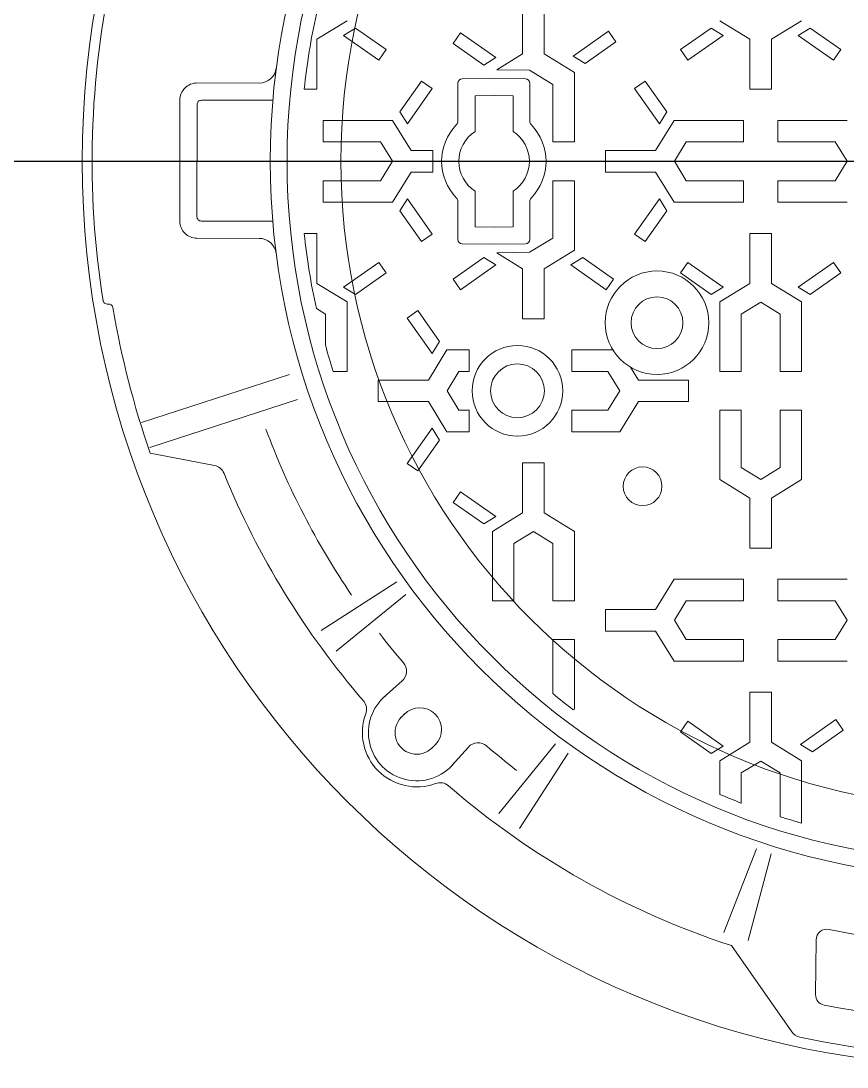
# Model space of a CAD drawing. Header units: millimetres. Extents: x 100 to 940, y 100 to 694.
# Drawn here: x 394.66 to 399.78, y 431.07 to 437.55 of the extents above; entities that cross this region are included whole.
import ezdxf

# ---------------------------------------------------------------- set-up
doc = ezdxf.new("R2010")
doc.units = ezdxf.units.MM
doc.linetypes.add('SGC_DASHDOT', pattern=[1, 0.5, -0.25, 0, -0.25])
doc.layers.add('SGC-Conexoes (Linhas Externas)', color=6, linetype='Continuous', lineweight=9)
doc.layers.add('SGC-EIXOS', color=9, linetype='SGC_DASHDOT', lineweight=9)

# ---------------------------------------------------------------- blocks, each defined once
blk = doc.blocks.new('BB-1-LC01-N0-D0-S0', base_point=(-177731.04, -35526.77))
at = {"layer": 'SGC-Conexoes (Linhas Externas)'}
for p, q in [((-177946.84, -35453.77), (-177946.84, -35476.97)), ((-177936.84, -35453.77), (-177936.84, -35476.97)), ((-178042.24, -35470.16), (-178028.24, -35461.56)), ((-178029.88, -35468.44), (-178024.31, -35465.01)), ((-178024.31, -35465.01), (-178010.06, -35474.99)), ((-177859.36, -35465.01), (-177873.61, -35474.99)), ((-177853.79, -35468.44), (-177859.36, -35465.01)), ((-177841.44, -35470.16), (-177855.44, -35461.56)), ((-177831.44, -35470.16), (-177817.44, -35461.56)), ((-177819.08, -35468.44), (-177813.51, -35465.01)), ((-177813.51, -35465.01), (-177799.26, -35474.99)), ((-178042.24, -35493.37), (-178042.24, -35470.16)), ((-178029.88, -35468.44), (-178013.5, -35479.91)), ((-177975.57, -35467.22), (-177979.01, -35472.14)), ((-177959.19, -35478.69), (-177975.57, -35467.22)), ((-177923.41, -35477.94), (-177907.03, -35466.47)), ((-177907.03, -35466.47), (-177903.59, -35471.39)), ((-177853.79, -35468.44), (-177870.17, -35479.91)), ((-177841.44, -35493.37), (-177841.44, -35470.16)), ((-177831.44, -35493.37), (-177831.44, -35470.16)), ((-177819.08, -35468.44), (-177802.7, -35479.91)), ((-178013.5, -35479.91), (-178010.06, -35474.99)), ((-177964.76, -35482.12), (-177979.01, -35472.14)), ((-177917.84, -35481.37), (-177903.59, -35471.39)), ((-177870.17, -35479.91), (-177873.61, -35474.99)), ((-177802.7, -35479.91), (-177799.26, -35474.99)), ((-177959.19, -35478.69), (-177964.76, -35482.12)), ((-177946.84, -35476.97), (-177958.76, -35484.3)), ((-177936.84, -35476.97), (-177922.84, -35485.57)), ((-177923.41, -35477.94), (-177917.84, -35481.37)), ((-177923.41, -35477.94), (-177917.84, -35481.37)), ((-177943.58, -35484.56), (-177958.76, -35484.3)), ((-177943.58, -35484.56), (-177932.84, -35491.17)), ((-178003.69, -35503.84), (-177993.71, -35489.59)), ((-177988.79, -35493.03), (-177993.71, -35489.59)), ((-177922.84, -35517.77), (-177922.84, -35485.57)), ((-177894.88, -35493.03), (-177889.96, -35489.59)), ((-177879.98, -35503.84), (-177889.96, -35489.59)), ((-178068.97, -35490.48), (-178097.77, -35490.45)), ((-178042.24, -35493.37), (-178048.1, -35493.37)), ((-178047.24, -35493.37), (-178048.1, -35493.37)), ((-178047.24, -35493.37), (-178042.24, -35493.37)), ((-178042.24, -35493.37), (-178043.74, -35493.37)), ((-178042.24, -35493.37), (-178042.24, -35493.37)), ((-178000.26, -35509.41), (-177988.79, -35493.03)), ((-177932.84, -35517.77), (-177932.84, -35491.17)), ((-177883.41, -35509.41), (-177894.88, -35493.03)), ((-177836.44, -35493.37), (-177841.44, -35493.37)), ((-177841.44, -35493.37), (-177831.44, -35493.37)), ((-177841.44, -35493.37), (-177841.44, -35493.37)), ((-177841.44, -35493.37), (-177839.94, -35493.37)), ((-177836.44, -35493.37), (-177831.44, -35493.37)), ((-177831.44, -35493.37), (-177832.94, -35493.37)), ((-177831.44, -35493.37), (-177832.94, -35493.37)), ((-178105.82, -35554.45), (-178105.78, -35498.45)), ((-178062.62, -35498.48), (-178095.78, -35498.45)), ((-178097.82, -35552.45), (-178097.78, -35500.45)), ((-178000.26, -35509.41), (-178003.69, -35503.84)), ((-177883.41, -35509.41), (-177879.98, -35503.84)), ((-178039.34, -35507.77), (-178007.14, -35507.77)), ((-178039.34, -35517.77), (-178039.34, -35507.77)), ((-178039.34, -35507.77), (-178039.34, -35507.77)), ((-178039.34, -35507.77), (-178039.34, -35507.77)), ((-178039.34, -35507.77), (-178039.34, -35509.27)), ((-178039.34, -35512.77), (-178039.34, -35509.27)), ((-177998.54, -35521.77), (-178007.14, -35507.77)), ((-177885.13, -35521.77), (-177876.53, -35507.77)), ((-177844.34, -35507.77), (-177876.53, -35507.77)), ((-177844.34, -35507.77), (-177844.34, -35517.77)), ((-177844.34, -35507.77), (-177844.34, -35509.27)), ((-177844.34, -35507.77), (-177844.34, -35512.77)), ((-177844.34, -35507.77), (-177844.34, -35507.77)), ((-177828.54, -35507.77), (-177796.34, -35507.77)), ((-177828.54, -35507.77), (-177828.54, -35517.77)), ((-177828.54, -35507.77), (-177828.54, -35509.27)), ((-177828.54, -35507.77), (-177828.54, -35512.77)), ((-177828.54, -35507.77), (-177828.54, -35507.77)), ((-178039.34, -35512.77), (-178039.34, -35516.27)), ((-178039.34, -35512.77), (-178039.34, -35515.27)), ((-178039.34, -35512.77), (-178039.34, -35517.77)), ((-178039.34, -35517.77), (-178039.34, -35515.27)), ((-178039.34, -35517.77), (-178039.34, -35516.52)), ((-178039.34, -35517.77), (-178012.74, -35517.77)), ((-178039.34, -35517.77), (-178014.64, -35517.77)), ((-178007.21, -35526.77), (-178012.74, -35517.77)), ((-177922.84, -35517.77), (-177932.84, -35517.77)), ((-177932.84, -35517.77), (-177931.34, -35517.77)), ((-177922.84, -35517.77), (-177927.84, -35517.77)), ((-177922.84, -35517.77), (-177924.34, -35517.77)), ((-177922.84, -35517.77), (-177922.84, -35517.77)), ((-177876.47, -35526.77), (-177870.94, -35517.77)), ((-177844.34, -35517.77), (-177870.94, -35517.77)), ((-177844.34, -35517.77), (-177844.34, -35516.27)), ((-177828.54, -35517.77), (-177828.54, -35516.27)), ((-177828.54, -35517.77), (-177801.94, -35517.77)), ((-177796.41, -35526.77), (-177801.94, -35517.77)), ((-177988.4, -35521.77), (-177998.54, -35521.77)), ((-177988.4, -35531.77), (-177988.4, -35521.77)), ((-177908.34, -35521.77), (-177885.13, -35521.77)), ((-177908.34, -35521.77), (-177908.34, -35531.77)), ((-177908.34, -35526.77), (-177908.34, -35521.77)), ((-177908.34, -35521.77), (-177908.34, -35523.27)), ((-177908.34, -35521.77), (-177908.34, -35521.77)), ((-178007.21, -35526.77), (-178012.74, -35535.77)), ((-177908.34, -35526.77), (-177908.34, -35531.77)), ((-177876.47, -35526.77), (-177870.94, -35535.77)), ((-177796.41, -35526.77), (-177801.94, -35535.77)), ((-177998.54, -35531.77), (-178007.14, -35545.77)), ((-177988.4, -35531.77), (-177998.54, -35531.77)), ((-177908.34, -35531.77), (-177908.34, -35530.27)), ((-177908.34, -35531.77), (-177908.34, -35530.27)), ((-177908.34, -35531.77), (-177885.13, -35531.77)), ((-177885.13, -35531.77), (-177876.53, -35545.77)), ((-178039.34, -35535.77), (-178012.74, -35535.77)), ((-178039.34, -35545.77), (-178039.34, -35535.77)), ((-178039.34, -35535.77), (-178039.34, -35537.27)), ((-177932.84, -35535.77), (-177932.84, -35562.37)), ((-177932.84, -35535.77), (-177932.84, -35560.46)), ((-177932.84, -35535.77), (-177922.84, -35535.77)), ((-177927.84, -35535.77), (-177932.84, -35535.77)), ((-177932.84, -35535.77), (-177930.34, -35535.77)), ((-177932.84, -35535.77), (-177931.59, -35535.77)), ((-177927.84, -35535.77), (-177931.34, -35535.77)), ((-177927.84, -35535.77), (-177930.34, -35535.77)), ((-177927.84, -35535.77), (-177924.34, -35535.77)), ((-177922.84, -35535.77), (-177924.34, -35535.77)), ((-177922.84, -35535.77), (-177922.84, -35567.96)), ((-177922.84, -35535.77), (-177922.84, -35535.77)), ((-177922.84, -35535.77), (-177922.84, -35535.77)), ((-177844.34, -35535.77), (-177870.94, -35535.77)), ((-177844.34, -35535.77), (-177869.03, -35535.77)), ((-177844.34, -35535.77), (-177844.34, -35538.27)), ((-177844.34, -35535.77), (-177844.34, -35545.77)), ((-177844.34, -35540.77), (-177844.34, -35535.77)), ((-177844.34, -35535.77), (-177844.34, -35537.02)), ((-177844.34, -35540.77), (-177844.34, -35537.27)), ((-177844.34, -35540.77), (-177844.34, -35538.27)), ((-177828.54, -35535.77), (-177803.84, -35535.77)), ((-177828.54, -35535.77), (-177801.94, -35535.77)), ((-177828.54, -35535.77), (-177828.54, -35538.27)), ((-177828.54, -35535.77), (-177828.54, -35545.77)), ((-177828.54, -35540.77), (-177828.54, -35535.77)), ((-177828.54, -35535.77), (-177828.54, -35537.02)), ((-177828.54, -35540.77), (-177828.54, -35537.27)), ((-177828.54, -35540.77), (-177828.54, -35538.27)), ((-178039.34, -35545.77), (-178039.34, -35540.77)), ((-177844.34, -35540.77), (-177844.34, -35544.27)), ((-177828.54, -35540.77), (-177828.54, -35544.27)), ((-178039.34, -35545.77), (-178039.34, -35544.27)), ((-178039.34, -35545.77), (-178007.14, -35545.77)), ((-178039.34, -35545.77), (-178039.34, -35545.77)), ((-178000.26, -35544.12), (-178003.69, -35549.69)), ((-178000.26, -35544.12), (-177988.79, -35560.5)), ((-177883.41, -35544.12), (-177894.88, -35560.5)), ((-177883.41, -35544.12), (-177879.98, -35549.69)), ((-177844.34, -35545.77), (-177876.53, -35545.77)), ((-177828.54, -35545.77), (-177796.34, -35545.77)), ((-178003.69, -35549.69), (-177993.71, -35563.94)), ((-177879.98, -35549.69), (-177889.96, -35563.94)), ((-178062.67, -35554.48), (-178095.82, -35554.45)), ((-178069.03, -35562.48), (-178097.83, -35562.45)), ((-178042.24, -35560.17), (-178048.1, -35560.17)), ((-178047.24, -35560.17), (-178048.1, -35560.17)), ((-178047.24, -35560.17), (-178042.24, -35560.17)), ((-178042.24, -35560.17), (-178043.74, -35560.17)), ((-178042.24, -35560.17), (-178042.24, -35583.37)), ((-178042.24, -35560.17), (-178042.24, -35560.17)), ((-177988.79, -35560.5), (-177993.71, -35563.94)), ((-177943.58, -35568.97), (-177932.84, -35562.37)), ((-177894.88, -35560.5), (-177889.96, -35563.94)), ((-177836.44, -35560.17), (-177841.44, -35560.17)), ((-177841.44, -35560.17), (-177831.44, -35560.17)), ((-177841.44, -35560.17), (-177841.44, -35583.37)), ((-177841.44, -35560.17), (-177841.44, -35560.17)), ((-177841.44, -35560.17), (-177839.94, -35560.17)), ((-177836.44, -35560.17), (-177831.44, -35560.17)), ((-177831.44, -35560.17), (-177832.94, -35560.17)), ((-177831.44, -35560.17), (-177832.94, -35560.17)), ((-177831.44, -35560.17), (-177831.44, -35583.37)), ((-177964.76, -35571.41), (-177979.01, -35581.39)), ((-177959.19, -35574.84), (-177964.76, -35571.41)), ((-177943.58, -35568.97), (-177958.76, -35569.24)), ((-177946.84, -35576.56), (-177958.76, -35569.24)), ((-177936.84, -35576.56), (-177922.84, -35567.96)), ((-177924.48, -35574.84), (-177918.91, -35571.41)), ((-177918.91, -35571.41), (-177904.66, -35581.39)), ((-178029.88, -35585.09), (-178013.5, -35573.62)), ((-178013.5, -35573.62), (-178010.06, -35578.54)), ((-177959.19, -35574.84), (-177975.57, -35586.31)), ((-177946.84, -35599.77), (-177946.84, -35576.56)), ((-177936.84, -35599.77), (-177936.84, -35576.56)), ((-177924.48, -35574.84), (-177908.1, -35586.31)), ((-177870.17, -35573.62), (-177873.61, -35578.54)), ((-177853.79, -35585.09), (-177870.17, -35573.62)), ((-177819.08, -35585.09), (-177802.7, -35573.62)), ((-177802.7, -35573.62), (-177799.26, -35578.54)), ((-178024.31, -35588.52), (-178010.06, -35578.54)), ((-177975.57, -35586.31), (-177979.01, -35581.39)), ((-177908.1, -35586.31), (-177904.66, -35581.39)), ((-177859.36, -35588.52), (-177873.61, -35578.54)), ((-177813.51, -35588.52), (-177799.26, -35578.54)), ((-178042.24, -35583.37), (-178028.24, -35591.97)), ((-178029.88, -35585.09), (-178024.31, -35588.52)), ((-177853.79, -35585.09), (-177859.36, -35588.52)), ((-177841.44, -35583.37), (-177855.44, -35591.97)), ((-177831.44, -35583.37), (-177817.44, -35591.97)), ((-177819.08, -35585.09), (-177813.51, -35588.52)), ((-178028.24, -35624.17), (-178028.24, -35591.97)), ((-177855.44, -35624.17), (-177855.44, -35591.97)), ((-177836.44, -35592.04), (-177845.44, -35597.57)), ((-177836.44, -35592.04), (-177827.44, -35597.57)), ((-177817.44, -35624.17), (-177817.44, -35591.97)), ((-178042.47, -35594.96), (-178038.24, -35597.57)), ((-178000.28, -35599.43), (-177995.36, -35595.99)), ((-177985.38, -35610.24), (-177995.36, -35595.99)), ((-178038.24, -35612.03), (-178038.24, -35597.57)), ((-177988.81, -35615.81), (-178000.28, -35599.43)), ((-177946.84, -35599.77), (-177936.84, -35599.77)), ((-177941.84, -35599.77), (-177946.84, -35599.77)), ((-177946.84, -35599.77), (-177946.84, -35599.77)), ((-177946.84, -35599.77), (-177945.34, -35599.77)), ((-177941.84, -35599.77), (-177936.84, -35599.77)), ((-177936.84, -35599.77), (-177938.34, -35599.77)), ((-177936.84, -35599.77), (-177938.34, -35599.77)), ((-177845.44, -35624.17), (-177845.44, -35597.57)), ((-177827.44, -35624.17), (-177827.44, -35597.57)), ((-177827.44, -35624.17), (-177827.44, -35599.47)), ((-177988.81, -35615.81), (-177985.38, -35610.24)), ((-177990.53, -35628.17), (-177981.93, -35614.17)), ((-177971.61, -35614.17), (-177981.93, -35614.17)), ((-177971.61, -35614.17), (-177971.61, -35624.17)), ((-177924.05, -35614.17), (-177904.97, -35614.17)), ((-177924.05, -35614.17), (-177924.05, -35624.17)), ((-178123.48, -35647.93), (-178054.96, -35625.67)), ((-178028.24, -35624.17), (-178034.61, -35624.17)), ((-178028.24, -35624.17), (-178033.24, -35624.17)), ((-178028.24, -35624.17), (-178029.74, -35624.17)), ((-178028.24, -35624.17), (-178028.24, -35624.17)), ((-177981.87, -35633.17), (-177976.34, -35624.17)), ((-177971.61, -35624.17), (-177976.34, -35624.17)), ((-177924.05, -35624.17), (-177907.34, -35624.17)), ((-177901.81, -35633.17), (-177907.34, -35624.17)), ((-177893.14, -35628.17), (-177896.77, -35622.25)), ((-177855.44, -35624.17), (-177850.44, -35624.17)), ((-177855.44, -35624.17), (-177845.44, -35624.17)), ((-177855.44, -35624.17), (-177855.44, -35624.17)), ((-177855.44, -35624.17), (-177853.94, -35624.17)), ((-177845.44, -35624.17), (-177846.94, -35624.17)), ((-177827.44, -35624.17), (-177817.44, -35624.17)), ((-177822.44, -35624.17), (-177827.44, -35624.17)), ((-177827.44, -35624.17), (-177824.94, -35624.17)), ((-177827.44, -35624.17), (-177826.19, -35624.17)), ((-177822.44, -35624.17), (-177825.94, -35624.17)), ((-177822.44, -35624.17), (-177824.94, -35624.17)), ((-177822.44, -35624.17), (-177818.94, -35624.17)), ((-177817.44, -35624.17), (-177818.94, -35624.17)), ((-177817.44, -35624.17), (-177817.44, -35624.17)), ((-177817.44, -35624.17), (-177817.44, -35624.17)), ((-178013.74, -35628.17), (-177990.53, -35628.17)), ((-178013.74, -35628.17), (-178013.74, -35629.67)), ((-178013.74, -35633.17), (-178013.74, -35628.17)), ((-178013.74, -35628.17), (-178013.74, -35628.17)), ((-177869.94, -35628.17), (-177893.14, -35628.17)), ((-177869.94, -35633.17), (-177869.94, -35628.17)), ((-177869.94, -35628.17), (-177869.94, -35629.67)), ((-177869.94, -35628.17), (-177869.94, -35628.17)), ((-178013.74, -35633.17), (-178013.74, -35638.17)), ((-177981.87, -35633.17), (-177976.34, -35642.17)), ((-177901.81, -35633.17), (-177907.34, -35642.17)), ((-177869.94, -35633.17), (-177869.94, -35638.17)), ((-178119.75, -35659.42), (-178051.22, -35637.16)), ((-178013.74, -35638.17), (-178013.74, -35636.67)), ((-178013.74, -35638.17), (-178013.74, -35636.67)), ((-178013.74, -35638.17), (-177990.53, -35638.17)), ((-177990.53, -35638.17), (-177981.93, -35652.17)), ((-177893.14, -35638.17), (-177901.74, -35652.17)), ((-177869.94, -35638.17), (-177893.14, -35638.17)), ((-177869.94, -35638.17), (-177869.94, -35636.67)), ((-177869.94, -35638.17), (-177869.94, -35636.67)), ((-177971.61, -35642.17), (-177976.34, -35642.17)), ((-177971.61, -35642.17), (-177974.43, -35642.17)), ((-177971.61, -35642.17), (-177971.61, -35652.17)), ((-177924.05, -35642.17), (-177907.34, -35642.17)), ((-177924.05, -35642.17), (-177909.24, -35642.17)), ((-177924.05, -35642.17), (-177924.05, -35652.17)), ((-177855.44, -35642.17), (-177845.44, -35642.17)), ((-177855.44, -35642.17), (-177850.44, -35642.17)), ((-177855.44, -35642.17), (-177855.44, -35674.36)), ((-177855.44, -35642.17), (-177855.44, -35642.17)), ((-177855.44, -35642.17), (-177853.94, -35642.17)), ((-177845.44, -35642.17), (-177846.94, -35642.17)), ((-177845.44, -35642.17), (-177845.44, -35668.77)), ((-177827.44, -35642.17), (-177827.44, -35668.77)), ((-177827.44, -35642.17), (-177827.44, -35666.86)), ((-177822.44, -35642.17), (-177827.44, -35642.17)), ((-177827.44, -35642.17), (-177817.44, -35642.17)), ((-177827.44, -35642.17), (-177824.94, -35642.17)), ((-177827.44, -35642.17), (-177826.19, -35642.17)), ((-177822.44, -35642.17), (-177825.94, -35642.17)), ((-177822.44, -35642.17), (-177824.94, -35642.17)), ((-177822.44, -35642.17), (-177818.94, -35642.17)), ((-177817.44, -35642.17), (-177818.94, -35642.17)), ((-177817.44, -35642.17), (-177817.44, -35674.36)), ((-177817.44, -35642.17), (-177817.44, -35642.17)), ((-177817.44, -35642.17), (-177817.44, -35642.17)), ((-177988.81, -35650.52), (-178000.28, -35666.9)), ((-177988.81, -35650.52), (-177985.38, -35656.09)), ((-177971.61, -35652.17), (-177981.93, -35652.17)), ((-177924.05, -35652.17), (-177901.74, -35652.17)), ((-177985.38, -35656.09), (-177995.36, -35670.34)), ((-178089.73, -35667.83), (-178119.51, -35662.07)), ((-178000.28, -35666.9), (-177995.36, -35670.34)), ((-177936.84, -35666.57), (-177946.84, -35666.57)), ((-177941.84, -35666.57), (-177946.84, -35666.57)), ((-177946.84, -35666.57), (-177945.34, -35666.57)), ((-177946.84, -35666.57), (-177945.34, -35666.57)), ((-177946.84, -35666.57), (-177946.84, -35689.77)), ((-177941.84, -35666.57), (-177936.84, -35666.57)), ((-177936.84, -35666.57), (-177936.84, -35689.77)), ((-177836.44, -35674.3), (-177845.44, -35668.77)), ((-177836.44, -35674.3), (-177827.44, -35668.77)), ((-177841.44, -35682.96), (-177855.44, -35674.36)), ((-177831.44, -35682.96), (-177817.44, -35674.36)), ((-177975.57, -35680.02), (-177979.01, -35684.94)), ((-177959.19, -35691.49), (-177975.57, -35680.02)), ((-177841.44, -35706.17), (-177841.44, -35682.96)), ((-177831.44, -35706.17), (-177831.44, -35682.96)), ((-177964.76, -35694.92), (-177979.01, -35684.94)), ((-177959.19, -35691.49), (-177964.76, -35694.92)), ((-177946.84, -35689.77), (-177960.84, -35698.37)), ((-177936.84, -35689.77), (-177922.84, -35698.37)), ((-177960.84, -35730.57), (-177960.84, -35698.37)), ((-177941.84, -35698.44), (-177950.84, -35703.97)), ((-177941.84, -35698.44), (-177932.84, -35703.97)), ((-177922.84, -35730.57), (-177922.84, -35698.37)), ((-177950.84, -35730.57), (-177950.84, -35703.97)), ((-177950.84, -35730.57), (-177950.84, -35705.87)), ((-177932.84, -35730.57), (-177932.84, -35703.97)), ((-177841.44, -35706.17), (-177831.44, -35706.17)), ((-177841.44, -35706.17), (-177841.44, -35706.17)), ((-177841.44, -35706.17), (-177839.94, -35706.17)), ((-177836.44, -35706.17), (-177841.44, -35706.17)), ((-177836.44, -35706.17), (-177831.44, -35706.17)), ((-177831.44, -35706.17), (-177832.94, -35706.17)), ((-177831.44, -35706.17), (-177832.94, -35706.17)), ((-178005.18, -35721.74), (-178040.18, -35744.33)), ((-177885.13, -35734.57), (-177876.53, -35720.57)), ((-177844.34, -35720.57), (-177876.53, -35720.57)), ((-177844.34, -35730.57), (-177844.34, -35720.57)), ((-177828.54, -35720.57), (-177796.34, -35720.57)), ((-177828.54, -35720.57), (-177828.54, -35725.57)), ((-177828.54, -35720.57), (-177828.54, -35730.57)), ((-177828.54, -35720.57), (-177828.54, -35722.07)), ((-177828.54, -35720.57), (-177828.54, -35720.57)), ((-178000.9, -35727.63), (-178033.2, -35753.93)), ((-177844.34, -35725.57), (-177844.34, -35730.57)), ((-177950.84, -35730.57), (-177960.84, -35730.57)), ((-177960.84, -35730.57), (-177960.84, -35730.57)), ((-177960.84, -35730.57), (-177960.84, -35730.57)), ((-177960.84, -35730.57), (-177959.34, -35730.57)), ((-177955.84, -35730.57), (-177959.34, -35730.57)), ((-177955.84, -35730.57), (-177953.34, -35730.57)), ((-177955.84, -35730.57), (-177952.34, -35730.57)), ((-177955.84, -35730.57), (-177950.84, -35730.57)), ((-177950.84, -35730.57), (-177953.34, -35730.57)), ((-177950.84, -35730.57), (-177952.09, -35730.57)), ((-177922.84, -35730.57), (-177932.84, -35730.57)), ((-177932.84, -35730.57), (-177931.34, -35730.57)), ((-177922.84, -35730.57), (-177927.84, -35730.57)), ((-177922.84, -35730.57), (-177924.34, -35730.57)), ((-177922.84, -35730.57), (-177922.84, -35730.57)), ((-177876.47, -35739.57), (-177870.94, -35730.57)), ((-177844.34, -35730.57), (-177870.94, -35730.57)), ((-177844.34, -35730.57), (-177869.03, -35730.57)), ((-177844.34, -35730.57), (-177844.34, -35728.07)), ((-177844.34, -35730.57), (-177844.34, -35729.32)), ((-177828.54, -35730.57), (-177828.54, -35729.07)), ((-177828.54, -35730.57), (-177801.94, -35730.57)), ((-177796.41, -35739.57), (-177801.94, -35730.57)), ((-177908.34, -35734.57), (-177885.13, -35734.57)), ((-177908.34, -35744.57), (-177908.34, -35734.57)), ((-177908.34, -35739.57), (-177908.34, -35734.57)), ((-177908.34, -35734.57), (-177908.34, -35736.07)), ((-177908.34, -35734.57), (-177908.34, -35736.07)), ((-177908.34, -35739.57), (-177908.34, -35744.57)), ((-177876.47, -35739.57), (-177870.94, -35748.57)), ((-177796.41, -35739.57), (-177801.94, -35748.57)), ((-177908.34, -35744.57), (-177908.34, -35743.07)), ((-177908.34, -35744.57), (-177885.13, -35744.57)), ((-177908.34, -35744.57), (-177908.34, -35744.57)), ((-177885.13, -35744.57), (-177876.53, -35758.57)), ((-177932.84, -35748.57), (-177922.84, -35748.57)), ((-177932.84, -35748.57), (-177932.84, -35773.58)), ((-177932.84, -35748.57), (-177932.84, -35773.26)), ((-177927.84, -35748.57), (-177932.84, -35748.57)), ((-177932.84, -35748.57), (-177930.34, -35748.57)), ((-177932.84, -35748.57), (-177931.59, -35748.57)), ((-177927.84, -35748.57), (-177931.34, -35748.57)), ((-177927.84, -35748.57), (-177930.34, -35748.57)), ((-177927.84, -35748.57), (-177924.34, -35748.57)), ((-177922.84, -35748.57), (-177924.34, -35748.57)), ((-177922.84, -35748.57), (-177922.84, -35780.76)), ((-177922.84, -35748.57), (-177922.84, -35748.57)), ((-177922.84, -35748.57), (-177922.84, -35748.57)), ((-177844.34, -35748.57), (-177870.94, -35748.57)), ((-177844.34, -35748.57), (-177844.34, -35750.07)), ((-177844.34, -35758.57), (-177844.34, -35748.57)), ((-177828.54, -35748.57), (-177803.84, -35748.57)), ((-177828.54, -35748.57), (-177801.94, -35748.57)), ((-177828.54, -35748.57), (-177828.54, -35758.57)), ((-177828.54, -35753.57), (-177828.54, -35748.57)), ((-177828.54, -35748.57), (-177828.54, -35751.07)), ((-177828.54, -35748.57), (-177828.54, -35749.82)), ((-177828.54, -35753.57), (-177828.54, -35750.07)), ((-177828.54, -35753.57), (-177828.54, -35751.07)), ((-177844.34, -35758.57), (-177844.34, -35753.57)), ((-177828.54, -35753.57), (-177828.54, -35757.07)), ((-177844.34, -35758.57), (-177876.53, -35758.57)), ((-177844.34, -35758.57), (-177844.34, -35757.07)), ((-177844.34, -35758.57), (-177844.34, -35758.57)), ((-177828.54, -35758.57), (-177828.54, -35757.07)), ((-177828.54, -35758.57), (-177796.34, -35758.57)), ((-177828.54, -35758.57), (-177828.54, -35758.57)), ((-177828.54, -35758.57), (-177828.54, -35758.57)), ((-178011.27, -35775.36), (-178002.66, -35767.72)), ((-177836.44, -35772.97), (-177841.44, -35772.97)), ((-177831.44, -35772.97), (-177841.44, -35772.97)), ((-177841.44, -35772.97), (-177841.44, -35796.17)), ((-177841.44, -35772.97), (-177839.94, -35772.97)), ((-177841.44, -35772.97), (-177839.94, -35772.97)), ((-177836.44, -35772.97), (-177831.44, -35772.97)), ((-177831.44, -35772.97), (-177831.44, -35796.17)), ((-177923.33, -35781.06), (-177922.84, -35780.76)), ((-178001.52, -35783.01), (-178002.95, -35784.44)), ((-177818.01, -35797.14), (-177801.63, -35785.67)), ((-177801.63, -35785.67), (-177798.19, -35790.59)), ((-177870.17, -35786.42), (-177873.61, -35791.34)), ((-177853.79, -35797.89), (-177870.17, -35786.42)), ((-177812.44, -35800.57), (-177798.19, -35790.59)), ((-177859.36, -35801.32), (-177873.61, -35791.34)), ((-177987.28, -35797.25), (-177988.71, -35798.68)), ((-177979.63, -35807), (-177971.99, -35798.39)), ((-177931.57, -35796.87), (-177957.87, -35829.17)), ((-177853.79, -35797.89), (-177859.36, -35801.32)), ((-177841.44, -35796.17), (-177855.44, -35804.77)), ((-177831.44, -35796.17), (-177817.44, -35804.77)), ((-177818.01, -35797.14), (-177812.44, -35800.57)), ((-177818.01, -35797.14), (-177812.44, -35800.57)), ((-177925.68, -35801.15), (-177948.27, -35836.15)), ((-177855.44, -35820.31), (-177855.44, -35804.77)), ((-177836.44, -35804.84), (-177845.44, -35810.37)), ((-177836.44, -35804.84), (-177827.44, -35810.37)), ((-177817.44, -35833.65), (-177817.44, -35804.77)), ((-177845.44, -35824.35), (-177845.44, -35810.37)), ((-177845.44, -35824.35), (-177845.44, -35812.27)), ((-177827.44, -35830.66), (-177827.44, -35810.37)), ((-177838.45, -35845.56), (-177853.48, -35884.41)), ((-177831.52, -35847.81), (-177842.19, -35888.08)), ((-177810.69, -35887.78), (-177810.99, -35913.1)), ((-177822.01, -35930.44), (-177850, -35890.46))]:
    blk.add_line(p, q, dxfattribs=at)
for points in [[(-177960.18, -35565.26), (-177974.88, -35565, -0.409111), (-177976.85, -35563), (-177976.85, -35545.24, 0.196543), (-177977.42, -35543.84, -0.40888), (-177977.42, -35509.7, 0.196543), (-177976.85, -35508.3), (-177976.85, -35490.53, -0.409111), (-177974.88, -35488.53), (-177960.18, -35488.27)], [(-177960.18, -35565.26), (-177945.47, -35565, 0.409111), (-177943.5, -35563), (-177943.5, -35545.24, -0.196543), (-177942.93, -35543.84, 0.40888), (-177942.93, -35509.7, -0.196543), (-177943.5, -35508.3), (-177943.5, -35490.53, 0.409111), (-177945.47, -35488.53), (-177960.18, -35488.27)], [(-177960.04, -35496.27), (-177968.85, -35496.42), (-177968.85, -35512.98, 0.547723), (-177968.85, -35540.56), (-177968.85, -35557.11), (-177960.04, -35557.26)], [(-177960.04, -35496.27), (-177951.23, -35496.42), (-177951.23, -35512.98, -0.547723), (-177951.23, -35540.56), (-177951.23, -35557.11), (-177960.04, -35557.26)]]:
    blk.add_lwpolyline(points, format="xyb", dxfattribs=at)
for centre, radius in [((-177731.04, -35526.77), 420), ((-177731.04, -35526.77), 332.79), ((-177731.04, -35526.77), 325), ((-177731.04, -35526.77), 300), ((-177891.2, -35677.44), 9)]:
    blk.add_circle(centre, radius, dxfattribs=at)
at = {"layer": 'SGC-Conexoes (Linhas Externas)', "ltscale": 3}
for centre, radius in [((-177884.51, -35601.62), 24), ((-177884.51, -35601.62), 12), ((-177949.23, -35633.18), 21), ((-177949.23, -35633.18), 12.5)]:
    blk.add_circle(centre, radius, dxfattribs=at)
at = {"layer": 'SGC-Conexoes (Linhas Externas)'}
for centre, radius, start, end in [((-177731.04, -35526.77), 415.39, 167.6628, 188.9547), ((-177731.04, -35526.77), 318.81, 167.6486, 173.9865), ((-178068.96, -35482.48), 8, 269.9519, 352.533), ((-178097.78, -35498.45), 8, 89.9519, 179.9519), ((-178095.78, -35500.45), 2, 89.9519, 179.9519), ((-178095.82, -35552.45), 2, 179.9519, 269.9519), ((-178097.82, -35554.45), 8, 179.9519, 269.9519), ((-178069.04, -35570.48), 8, 7.3685, 89.9519), ((-177731.04, -35526.77), 318.81, 186.0135, 192.3514), ((-178139.39, -35590.94), 2.03, 183.9585, 277.84), ((-178138.75, -35594.93), 2.01, 9.4908, 98), ((-177731.04, -35526.77), 411.36, 189.4908, 199.2036), ((-177731.04, -35526.77), 318.81, 195.5128, 197.7887), ((-177731.04, -35526.77), 357.1, 200.3401, 214.277), ((-178090.87, -35673.76), 6.04, 22.2201, 79.063), ((-177731.04, -35526.77), 382.66, 202.2201, 220.817), ((-177731.04, -35526.77), 357.1, 217.7985, 220.6222), ((-178006.67, -35763.2), 6.04, 311.5755, 40.6222), ((-177995.92, -35791.65), 22.39, 129.8633, 320.1367), ((-177731.04, -35526.77), 318.81, 230.7304, 232.9043), ((-178025.21, -35780.84), 6.04, 339.7364, 40.817), ((-177994.5, -35790.23), 10.07, 315.7743, 135.7737), ((-177995.92, -35791.65), 25.18, 159.7364, 290.2636), ((-177995.92, -35791.65), 10.07, 134.2299, 315.7701), ((-177967.47, -35802.4), 6.04, 49.3778, 138.4245), ((-177731.04, -35526.77), 357.1, 229.3778, 232.2665), ((-177985.11, -35820.94), 6.04, 49.183, 110.2636), ((-177731.04, -35526.77), 382.66, 229.183, 251.8869), ((-177731.04, -35526.77), 318.81, 247.0333, 248.9717), ((-177731.04, -35526.77), 318.81, 252.4, 254.276), ((-177805.69, -35887.84), 5, 78.318, 179.3304), ((-177731.04, -35526.77), 363.71, 258.318, 268.623), ((-177805.99, -35913.16), 5, 179.3304, 259.0221), ((-177731.04, -35526.77), 398.59, 259.0221, 268.7435), ((-177817.06, -35926.97), 6.04, 215, 257.8682), ((-177731.04, -35526.77), 415.39, 257.8682, 282.1318)]:
    blk.add_arc(centre, radius, start, end, dxfattribs=at)
at = {"layer": 'SGC-EIXOS'}
blk.add_line((-177311.04, -35526.77), (-178151.04, -35526.77), dxfattribs=at)

msp = doc.modelspace()

# ---------------------------------------------------------------- linework, layer by layer
at = {"color": 1}
msp.add_line((175.9096, 436.6847), (463.4309, 436.6847), dxfattribs=at)

# ---------------------------------------------------------------- block references
at = {"layer": 'SGC-Conexoes (Linhas Externas)', "xscale": 0.013359375, "yscale": 0.013359375, "zscale": 0.013359375}
msp.add_blockref('BB-1-LC01-N0-D0-S0', (400.6481, 436.6847), dxfattribs=at)

doc.saveas('drawing.dxf')
